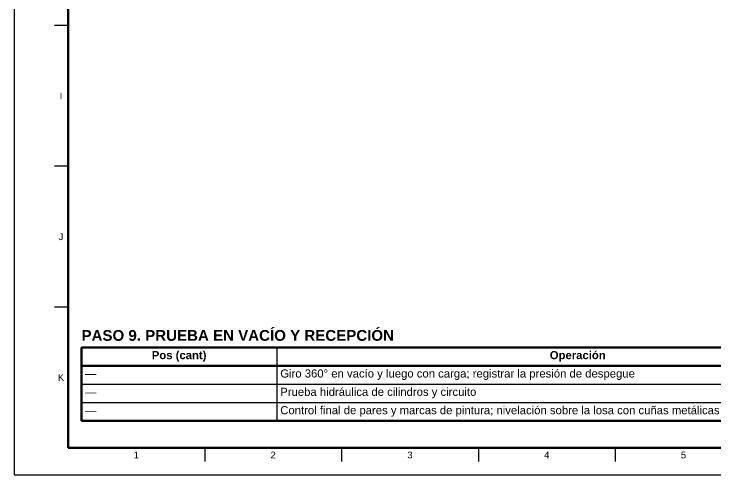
# Model space of a CAD drawing. Header units: millimetres. Extents: x 0 to 841, y 0 to 594.
# Drawn here: x 0 to 260.1, y 0 to 170.8 of the extents above; entities that cross this region are included whole.
import ezdxf
from ezdxf.enums import TextEntityAlignment as Align

# ---------------------------------------------------------------- set-up
doc = ezdxf.new("R2010")
doc.units = ezdxf.units.MM
for name, color, linetype, lineweight in [('FINA', 7, 'CONTINUOUS', 25), ('MARCO', 7, 'CONTINUOUS', 70), ('TXT', 7, 'CONTINUOUS', 25), ('VIS', 7, 'CONTINUOUS', 50)]:
    doc.layers.add(name, color=color, linetype=linetype, lineweight=lineweight)
doc.styles.add('STD', font='LiberationSans-Regular.ttf')
doc.styles.add('STDB', font='LiberationSans-Bold.ttf')

msp = doc.modelspace()

# ---------------------------------------------------------------- linework, layer by layer
at = {"layer": 'FINA'}
for p, q in [((20, 166.55), (15, 166.55)), ((20, 114.36), (15, 114.36)), ((20, 62.18), (15, 62.18)), ((97.35, 47.2), (97.35, 20)), ((25, 40.4), (646, 40.4)), ((25, 33.6), (646, 33.6)), ((25, 26.8), (646, 26.8)), ((70.69, 10), (70.69, 5)), ((121.38, 10), (121.38, 5)), ((172.06, 10), (172.06, 5)), ((222.75, 10), (222.75, 5))]:
    msp.add_line(p, q, dxfattribs=at)
msp.add_lwpolyline([(0, 0), (841, 0), (841, 594), (0, 594)], close=True, dxfattribs=at)
at = {"layer": 'MARCO'}
msp.add_lwpolyline([(20, 10), (831, 10), (831, 584), (20, 584)], close=True, dxfattribs=at)
at = {"layer": 'VIS'}
for p, q in [((25, 47.2), (25, 20)), ((25, 20), (646, 20))]:
    msp.add_line(p, q, dxfattribs=at)
msp.add_lwpolyline([(25, 40.4), (646, 40.4), (646, 47.2), (25, 47.2)], close=True, dxfattribs=at)

# ---------------------------------------------------------------- texts
at = {"layer": 'TXT'}
for s, height, style, p in [('I', 2.5, 'STD', (17.4, 140.45)), ('J', 2.5, 'STD', (17.4, 88.27)), ('Pos (cant)', 3, 'STDB', (61.17, 44.4)), ('Operación', 3, 'STDB', (208.89, 44.4)), ('K', 2.5, 'STD', (17.4, 36.09)), ('1', 2.5, 'STD', (45.34, 7.4)), ('2', 2.5, 'STD', (96.03, 7.4)), ('3', 2.5, 'STD', (146.72, 7.4)), ('4', 2.5, 'STD', (197.41, 7.4)), ('5', 2.5, 'STD', (248.09, 7.4))]:
    msp.add_text(s, height=height, dxfattribs=dict(at, style=style)).set_placement(p, align=Align.MIDDLE_CENTER)
at = {"layer": 'TXT', "style": 'STDB'}
msp.add_text('PASO 9. PRUEBA EN VACÍO Y RECEPCIÓN', height=4, dxfattribs=at).set_placement((25, 53.7), align=Align.TOP_LEFT)
at = {"layer": 'TXT', "style": 'STD'}
for s, p in [('Giro 360° en vacío y luego con carga; registrar la presión de despegue', (98.65, 37.6)), ('—', (26.3, 37.6)), ('Prueba hidráulica de cilindros y circuito', (98.65, 30.8)), ('—', (26.3, 30.8)), ('—', (26.3, 24)), ('Control final de pares y marcas de pintura; nivelación sobre la losa con cuñas metálicas si hace falta', (98.65, 24))]:
    msp.add_text(s, height=3, dxfattribs=at).set_placement(p, align=Align.MIDDLE_LEFT)

doc.saveas('drawing.dxf')
